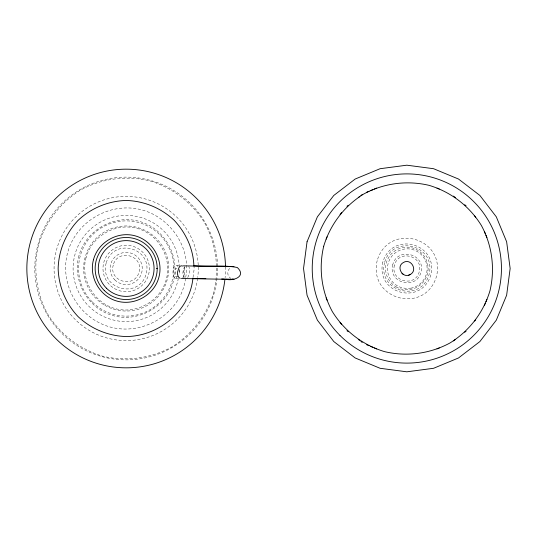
<?xml version="1.0" encoding="UTF-8"?>
<svg xmlns="http://www.w3.org/2000/svg" width="537" height="537" viewBox="0 0 537 537"><rect width="100%" height="100%" fill="white"/><g stroke="black" fill="none" stroke-linecap="round" stroke-linejoin="round"><path stroke-width="0.4" stroke-dasharray="2.69 2.01" d="M185.54 278.414C181.016 313.172 143.929 336.081 110.481 327.1C78.912 318.683 59.09 284.348 67.588 252.799C75.999 221.224 110.333 201.409 141.882 209.9C170.571 217.586 191.427 248.067 185.648 277.589M193.058 277.307L194.219 268.5L194.011 266.902M184.963 266.426C183.151 269.655 181.775 274.024 184.01 277.401M229.635 268.393C226.688 271.131 227.292 276.394 230.782 278.394M187.708 277.555C189.48 274.367 190.917 269.829 188.749 266.513M176.942 268.594L175.331 268.567L175.196 276.233L179.989 276.313M179.076 265.768L175.592 265.701A6.35 2.497 -88.9 0 0 173.129 274.461A6.35 2.497 -88.9 0 0 177.17 276.548M175.371 278.394L177.72 278.435M184.225 267.708L184.882 270.554L184.104 275.36A6.303 2.994 -82.5 0 1 182.761 277.669M184.09 277.428A6.343 0.678 -89 0 1 184.124 267.446M217.029 278.367A91.384 91.384 0 0 1 72.435 342.405A91.384 91.384 0 0 1 88.8 185.111A91.384 91.384 0 0 1 217.116 277.542M179.264 269.312A53.089 53.089 0 0 1 178.969 274.206M178.365 278.267A53.089 53.089 0 0 1 94.398 311.024A53.089 53.089 0 0 1 102.043 221.217A53.089 53.089 0 0 1 179.264 267.688M197.616 278.32A72.106 72.106 0 0 1 82.174 325.623A72.106 72.106 0 0 1 98.459 201.932A72.106 72.106 0 0 1 197.723 277.501M225.5 266.835A99.332 99.332 0 0 1 225.09 277.696M176.774 265.721A6.35 2.618 -88.9 0 1 178.069 266.58M179.224 270.447A6.35 2.618 -88.9 0 1 179.17 273.729M38.496 245.006C32.965 268.319 36.187 292.806 47.565 313.89C60.137 334.289 79.731 349.318 102.688 356.185C126 361.716 150.488 358.494 171.571 347.117C191.971 334.544 207.007 314.95 213.874 291.994C219.398 268.681 216.176 244.194 204.805 223.11C192.226 202.711 172.632 187.682 149.675 180.815C126.363 175.284 101.882 178.506 80.792 189.883C60.399 202.456 45.363 222.05 38.496 245.006M78.946 255.84C72.012 281.086 88.202 309.124 113.522 315.743C138.768 322.67 166.806 306.486 173.424 281.16C180.358 255.914 164.168 227.876 138.841 221.257C113.602 214.33 85.558 230.514 78.946 255.84M86.034 257.74C80.141 279.193 93.901 303.029 115.421 308.647C136.875 314.541 160.711 300.78 166.329 279.26C172.223 257.807 158.462 233.971 136.942 228.353C115.489 222.459 91.659 236.22 86.034 257.74M106.138 263.13C99.426 289.396 138.908 299.975 146.232 273.87C152.938 247.604 113.461 237.025 106.138 263.13M113.253 265.036C108.588 281.771 134.78 288.792 139.11 271.964C143.775 255.229 117.583 248.208 113.253 265.036M377.196 260.559C367.832 299.713 425.015 315.038 436.48 276.441C445.851 237.287 388.667 221.962 377.196 260.559M382.834 262.069C375.249 293.779 421.558 306.191 430.849 274.931C438.434 243.221 392.124 230.809 382.834 262.069M384.586 262.539C377.142 291.692 420.961 303.439 429.097 274.461C436.541 245.308 392.715 233.561 384.586 262.539M392.735 264.721C387.647 282.979 416.222 290.638 420.941 272.279C426.036 254.021 397.454 246.362 392.735 264.721M394.433 265.177C389.949 281.24 415.094 287.98 419.249 271.823C423.733 255.76 398.582 249.02 394.433 265.177M411.141 288.127L405.979 288.463L400.897 287.443A19.835 19.835 0 0 1 391.842 256.23A19.835 19.835 0 0 1 424.27 258.398A19.835 19.835 0 0 1 411.141 288.127M396.199 286.926A21.279 21.279 0 0 0 428.117 268.5A21.279 21.279 0 0 0 396.199 250.074A21.279 21.279 0 0 0 396.199 286.926M104.91 305.338A42.537 42.537 0 0 0 168.725 268.5A42.537 42.537 0 0 0 104.91 231.662A42.537 42.537 0 0 0 104.91 305.338M114.811 279.878A16.09 16.09 0 0 0 141.721 272.662A16.09 16.09 0 0 0 122.02 252.961A16.09 16.09 0 0 0 114.811 279.878M114.576 288.604A23.212 23.212 0 0 0 149.393 268.5A23.212 23.212 0 0 0 114.576 248.396A23.212 23.212 0 0 0 114.576 288.604M92.512 302.17A47.618 47.618 0 0 0 172.176 280.824A47.618 47.618 0 0 0 113.857 222.506A47.618 47.618 0 0 0 92.512 302.17"/><path stroke-width="0.81" d="M192.958 278.106C189.642 310.983 158.724 336.37 126.182 336.538C108.232 336.021 91.136 328.933 78.073 316.608C65.749 303.553 58.667 286.449 58.144 268.5C58.667 250.551 65.749 233.447 78.073 220.392C91.136 208.067 108.232 200.979 126.182 200.462C144.131 200.979 161.234 208.067 174.29 220.392C185.856 232.897 193.387 248.933 193.904 266.097M326.113 239.14L327.073 236.817M484.361 305.593L485.32 303.271M485.965 301.727L486.925 299.404M340.028 214.599L341.559 212.605M474.668 321.072L475.688 319.743M346.962 206.275L348.291 205.255M358.253 197.616L359.575 196.596M360.904 195.575L362.233 194.562M410.295 274.481C418.142 270.333 410.899 257.794 403.388 262.519C395.541 266.667 402.784 279.206 410.295 274.481L408.623 275.166M453.436 340.914L455.43 339.384M464.727 332.255L466.056 331.235M366.657 192.259L368.973 191.3M370.523 190.655L372.839 189.695M374.39 189.058L376.706 188.098M436.977 348.902L439.293 347.942M225.936 279.26C233.629 281.348 246.684 276.253 237.32 267.513C223.191 264.741 208.148 266.956 193.743 265.741M181.063 278.502L181.425 278.435M234.004 266.627L226.151 266.574M233.79 279.314L232.299 279.059M156.421 268.5L157.213 268.5M224.412 266.547L183.359 265.855M224.191 279.24L182.117 278.522M193.528 278.435L205.819 278.663M221.667 278.978L233.944 279.3M182.701 266.05L181.721 265.822A6.296 4.034 82.5 0 0 178.962 267.648L177.512 272.118A6.283 4.027 -82.5 0 0 179.076 277.629L180.016 278.273M436.977 188.098L439.293 189.058M366.657 344.741L368.973 345.7M370.523 346.345L372.839 347.305M374.39 347.942L376.706 348.902M453.436 196.086L455.43 197.616M464.727 204.745L466.056 205.765M401.965 273.38L403.394 274.474M346.962 330.725L348.291 331.745M358.253 339.384L359.575 340.404M360.904 341.425L362.233 342.438M474.668 215.928L475.688 217.257M340.028 322.401L341.559 324.395M484.361 231.407L485.32 233.729M485.965 235.273L486.925 237.596M326.113 297.86L327.073 300.183M224.916 279.374A99.332 99.332 0 0 1 70.824 350.976A99.332 99.332 0 0 1 78.717 181.244A99.332 99.332 0 0 1 225.5 266.835M93.472 259.733C88.672 277.213 99.882 296.632 117.415 301.21C134.894 306.016 154.314 294.8 158.892 277.267C163.698 259.787 152.488 240.368 134.948 235.79C117.469 230.984 98.049 242.2 93.472 259.733M307.05 241.764L303.533 268.5L307.05 295.236L317.374 320.153L333.792 341.552L355.185 357.971L380.102 368.288L406.838 371.812L433.581 368.288L458.497 357.971L479.89 341.552L496.309 320.153L506.633 295.236L510.15 268.5L506.633 241.764L496.309 216.847L479.89 195.448L458.497 179.029L433.581 168.712L406.838 165.188L380.102 168.712L355.185 179.029L333.792 195.448L317.374 216.847L307.05 241.764M323.71 246.228C318.468 268.325 321.522 291.537 332.309 311.534C344.23 330.866 362.804 345.123 384.566 351.634C406.67 356.877 429.882 353.816 449.872 343.036C469.21 331.114 483.461 312.534 489.972 290.772C495.215 268.675 492.161 245.463 481.374 225.466C469.452 206.134 450.879 191.877 429.117 185.366C407.012 180.123 383.801 183.184 363.811 193.964C344.472 205.886 330.221 224.466 323.71 246.228M339.941 335.397A94.606 94.606 0 0 0 498.222 292.987A94.606 94.606 0 0 0 382.357 177.116A94.606 94.606 0 0 0 339.941 335.397M104.238 290.443A31.032 31.032 0 0 0 156.153 276.528A31.032 31.032 0 0 0 118.153 238.529A31.032 31.032 0 0 0 104.238 290.443M106.467 288.215A27.877 27.877 0 0 0 153.112 275.716A27.877 27.877 0 0 0 118.966 241.569A27.877 27.877 0 0 0 106.467 288.215"/></g></svg>
